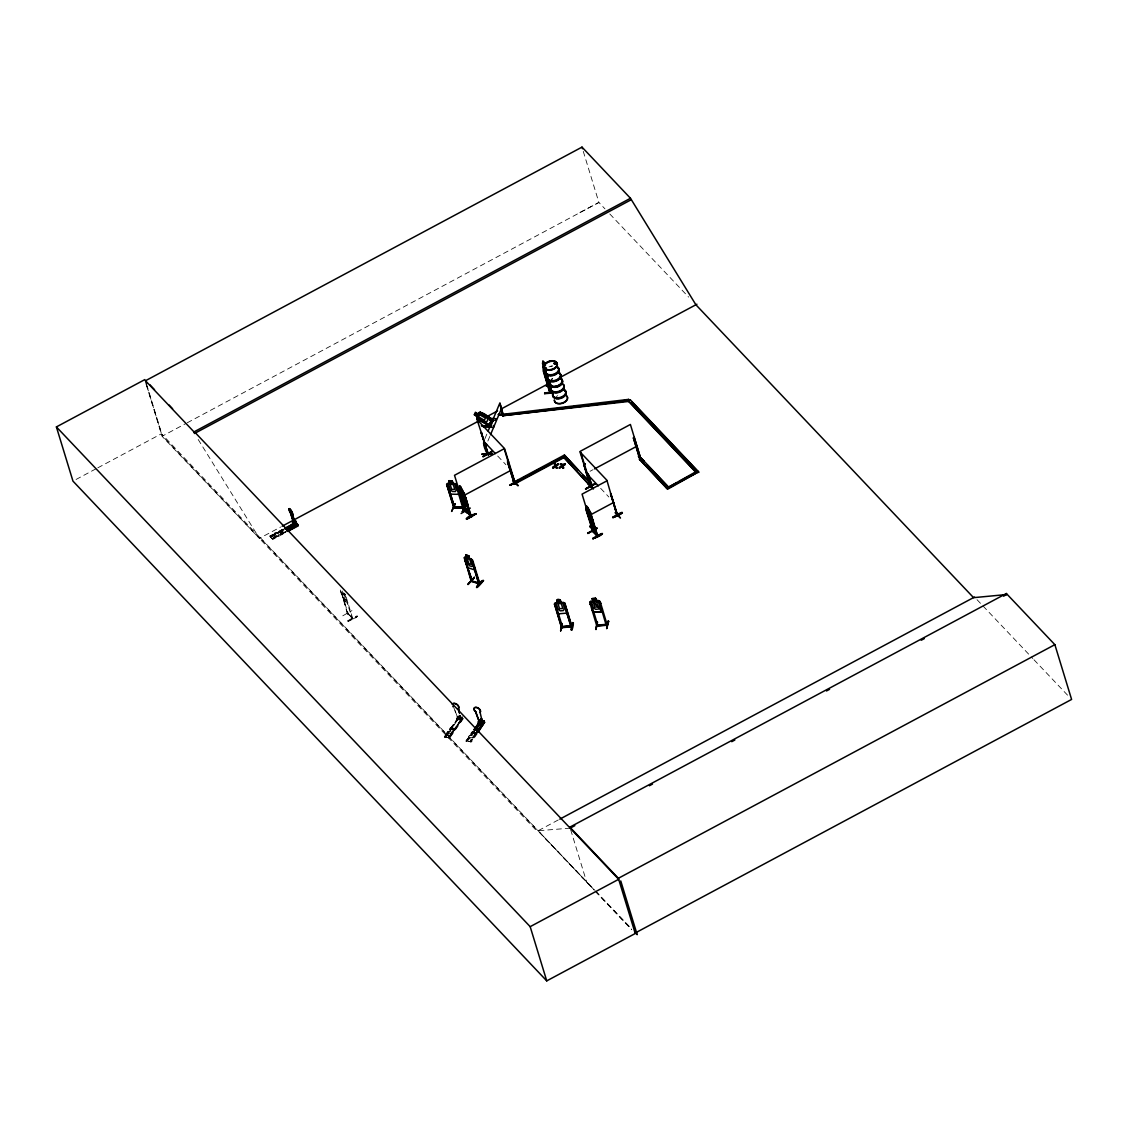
<?xml version="1.0" encoding="UTF-8"?>
<svg xmlns="http://www.w3.org/2000/svg" width="1128" height="1128" viewBox="0 0 1128 1128"><rect width="100%" height="100%" fill="white"/><g stroke="black" fill="none" stroke-linecap="round" stroke-linejoin="round"><path stroke-width="0.75" stroke-dasharray="5 3.75" d="M459.152 717.098L459.42 715.631L459.42 716.421M459.336 717.084L458.673 716.59L459.702 715.378M459.66 716.209L458.814 716.844L459.604 716.661M459.392 716.957L459.011 716.336M459.829 716.336L458.715 716.491L459.449 715.702M346.296 599.306L346.113 600.561L344.576 598.94L342.122 590.931M453.541 728.505C449.24 731.55 455.247 725.177 451.426 729.562M474.916 733.101L472.914 733.158L474.606 731.931M282.663 531.175C281.521 529.215 279.589 533.445 280.731 531.076M280.505 532.063C282.663 532.994 283.861 530.597 280.928 532.289M456.967 718.113L461.733 718.903M484.899 438.764L487.522 432.517M487.86 441.062L489.82 436.381M453.512 728.702L451.552 729.449M475.198 732.692L474.155 733.736L472.914 733.158M347.565 612.603L348.058 613.11M347.41 613.618L341.121 591.721L348.256 613.942L347.339 613.618L352.429 618.849L343.673 592.567M348.228 613.843L347.184 612.871M352.176 618.059L351.865 618.412M453.865 707.764L457.7 718.324L460.999 718.846L461.437 720.27L456.727 719.438L456.304 718.028L457.672 716.068L458.391 717.267L444.319 737.077L459.025 717.648L445.842 737.345L444.488 736.499L445.87 734.539L450.65 735.639L445.87 734.539M462.015 716.83L460.985 719.918L457.009 719.227L458.038 716.139M458.927 715.11L460.252 715.533L461.098 717.732L460.365 715.364L458.927 715.11L459.66 717.478M446.787 733.228C459.956 734.102 441.908 735.907 448.154 731.268L452.948 732.382L448.154 731.268M449.381 729.534C462.55 730.408 444.502 732.199 450.763 727.574L455.543 728.674L450.763 727.574M444.672 736.965L458.56 717.887M444.925 737.19L458.461 717.873M458.927 716.985L459.9 715.744M459.025 717.648L445.574 737.134M462.381 716.886L460.844 718.874L460.111 715.928M458.391 717.267L462.367 717.958L448.112 737.726L462.367 718.508L448.817 737.853M448.112 737.726L461.902 718.127M462.917 718.451L449.381 737.768M463.284 718.677L449.734 738.008L444.291 737.049M477.243 733.708L471.419 741.998L466.188 740.49L467.556 738.53L472.265 739.348L467.556 738.53M468.472 737.218C481.642 738.093 463.594 739.897 469.854 735.259L474.634 736.358L469.854 735.259M471.081 733.524C484.25 734.399 466.202 736.189 472.449 731.564L475.593 732.114M467.02 741.237L465.991 741.04L473.041 731.127M466.104 741.082L473.125 731.296M466.061 741.096L473.506 731.522M466.936 741.223L473.957 731.296M474.042 731.466L466.907 741.195M475.861 733.158L469.784 741.688L471.067 741.759M475.96 733.327L470.15 741.604M476.213 733.538L470.418 741.815L477.158 732.382M477.243 732.664L470.728 741.871L466.188 740.49M347.776 614.027L340.868 589.704M270.424 536.999L283.903 529.61M272.031 538.549L285.469 531.217M272.468 539.128L272.017 538.423M457.869 717.76L462.804 718.31L449.029 737.881L448.084 737.698M445.292 737.261L445.898 737.374M449 737.853L444.488 736.499M76.07 479.456L96.261 468.656M97.812 467.824L161.473 433.758L594.033 890.02M146.527 384.098L162.418 436.071L185.711 423.606M187.262 422.774L598.897 202.462L604.961 208.849M146.132 384.197L162.051 436.268L259.412 538.38L280.576 527.058M270.452 536.801L269.888 535.997L272.468 534.616L275.077 537.562L272.468 534.616M274.189 533.685C281.958 540.552 269.324 532.839 276.769 532.317L279.377 535.25L276.769 532.317M279.152 531.373L281.647 529.709L284.171 532.374M283.41 529.088L269.86 536.392L272.807 539.466L286.244 532.261M270.029 536.477L283.481 529.272M283.706 529.624L270.198 536.773L283.974 529.793M270.692 537.295L284.2 530.132M272.088 538.606L285.539 531.401M285.765 531.753L272.257 538.902L286.033 531.923M285.962 531.739L272.398 539.043L269.888 535.997M340.571 590.029C338.597 590.423 349.722 610.516 347.776 602.31M341.587 592.2L340.797 591.89M344.449 593.554L345.647 595.231L344.562 593.497M342.757 597.191L344.139 600.448L348.03 604.552M590.029 471.292L593.06 469.671M342.785 615.817L351.95 610.601M347.762 613.547L352.472 617.791M347.762 620.823C364.231 610.586 356.42 619.399 347.805 620.894M347.917 621.246L357.294 616.226M558.261 819.957L537.097 831.294L162.418 436.071M579.848 212.543L598.897 202.462L582.979 150.391M281.055 531.133L282.24 530.95M459.434 718.057L457.672 716.068M347.635 613.336L352.782 618.637L352.077 618.003M474.38 732.142L472.984 733.383M570.176 828.149L538.112 830.744L594.611 889.992M456.953 718.353L461.69 719.199M472.533 731.846L475.678 732.396M347.565 612.546L347.861 613.435M595.81 891.261L631.863 929.077M977.031 599.687L1032.797 658.512M1034.009 659.795L1069.175 696.878M609.811 213.968L688.616 297.087M600.646 488.325L608.838 496.983M497.688 456.022L505.88 464.666M345.619 596.458L345.281 596.627M279.067 531.091L281.591 533.755M260.427 537.83L593.892 889.569M595.105 890.852L631.468 929.218M595.246 891.303L631.609 929.669M357.548 616.522L348.171 621.542M198.19 439.469L259.412 538.38M352.697 618.539L345.605 595.203M455.063 710.64L457.813 718.183M570.697 829.827L586.757 882.35M343.941 593.455L345.464 598.432L342.898 593.483M347.1 612.828L347.339 613.618M146.908 386.129L161.473 433.758M460.21 715.772L460.943 718.733M550.704 366.544A6.923 4.357 -17 0 1 552.452 366.121M548.998 366.952A6.81 4.286 -17 0 1 552.339 365.839M551.169 379.53A6.796 4.272 -17 0 1 552.565 378.613M556.386 396.577A6.796 4.272 -17 0 1 557.782 395.66M552.565 378.712L551.127 379.657A6.838 4.3 -17 0 1 552.593 378.74"/><path stroke-width="1.5" d="M481.783 454.217L492.09 453.837M481.839 719.678L481.078 720.002M481.134 719.438L481.543 720.228L481.233 719.34M552.269 393.066L544.711 393.658M567.017 610.304L566.735 613.124L558.614 613.815L556.64 611.179M481.148 720.947L481.247 720.143M487.169 453.555L487.451 452.751L487.24 453.964L487.846 453.442L488.509 454.739L477.003 419.531L503.934 447.929L514.65 482.84L514.692 481.783M503.567 414.441L502.862 415.315L503.159 414.385M464.087 498.83L463.932 500.818L464.44 501.311L464.609 499.774L466.823 503.68L464.792 499.521M502.848 415.696L628.465 400.778L630.284 399.805L628.677 401.455L502.848 415.696L503.032 414.3L628.649 399.382L628.677 401.455L695.99 472.477M503.046 416.373L503.285 414.794M628.677 401.455L628.649 399.382M452.948 483.616L452.159 480.866L449 480.88L449.861 483.475L448.45 484.321L449.973 489.298L452.3 491.47L455.43 491.54L456.445 489.439L454.922 484.462L452.977 483.531L456.671 484.546L463.848 508.108C458.504 505.894 469.333 510.603 467.02 513.043L461.916 507.699L462.607 507.318M462.325 507.431L467.443 512.676M587.759 483.672L593.384 488.706L588.139 482.953L593.384 488.706M295.79 521.418L295.888 522.377L295.48 521.601M591.34 516.85L591.157 518.119C587.251 514.735 583.303 497.081 589.817 511.872L597.459 536.392L592.468 531.203M468.007 584.431L474.352 577.324M464.722 496.87L466.033 503.102L464.426 501.509L460.464 488.551M549.618 381.349L551.155 386.354L549.844 392.868L543.287 371.126L543.781 370.435L550.267 392.84L543.118 369.505L544.105 362.243L543.724 363.963L542.892 361.129L542.497 363.512L546.685 376.837M543.076 362.116L543.09 364.443L543.358 363.004M543.076 367.784L543.386 366.163M543.696 367.051L544.105 364.837M546.276 371.944L545.867 374.172L543.428 366.163M547.024 374.383L546.248 378.571L547.066 374.524M544.725 393.742L544.655 392.882L552.198 392.206M549.815 392.812L551.098 385.818M550.083 391.952L551.056 387.242M550.957 389.216L550.351 392.685M590.705 601.365C587.406 603.565 597.276 599.109 598.771 600.702L600.166 601.562L607.273 625.25L607.174 624.108L607.442 624.926L606.215 625.279L599.744 603.339L600.702 603.254L599.744 603.339M592.947 601.224L592.129 598.559L595.598 598.249L596.402 600.914M591.326 604.086L590.311 604.425L591.326 604.086L598.009 626.012L597.812 624.968L596.641 625.067M592.27 598.63L593.074 601.379L591.622 602.338L593.145 607.315L595.528 609.303L598.771 609.021L599.842 606.737L598.319 601.746L596.317 601.012L595.598 598.249M593.948 612.264L591.96 609.571L593.948 612.264L602.084 611.461L602.338 608.796M598.771 600.702L600.04 601.689M595.951 629.17L597.389 621.923M597.05 626.125L597.925 625.744M597.685 624.954L596.853 626.139L589.775 602.408M597.812 624.968L607.146 624.39M602.07 611.545L593.948 612.137L601.971 611.39M606.427 625.307L606.046 624.715M608.711 621.359L606.695 628.691L608.203 621.345M560.151 599.997L560.968 602.676L564.832 603.156L572.023 626.815L561.532 627.69L554.44 604.016L555.371 602.972C560.404 604.213 553.608 597.502 560.264 599.828L561.067 602.578L562.985 603.339L564.508 608.316L563.436 610.586L560.207 610.868L557.824 608.88L556.301 603.889L557.754 602.86M555.371 602.972L563.422 602.38L564.705 603.283M555.991 605.637L554.99 605.962L555.991 605.637L562.675 627.563L561.265 626.858M558.614 613.815L556.753 611.15M564.367 605.186L565.368 604.848L564.367 605.186L571.177 626.519M560.672 631.06L562.181 623.784M560.588 630.721L562.096 623.46M562.308 626.844C561.462 626.294 562.266 626.082 562.449 627.619M562.491 626.519L570.838 625.786M570.853 626.139L571.868 625.73L562.562 626.745M571.276 629.861C572.093 619.187 575.026 621.359 571.91 630.228L571.191 629.833L572.869 622.896M464.666 559.601L472.378 581.287L464.891 559.375L471.194 581.301L479.569 583.994M472.223 562.054L473.21 562.068L472.223 562.054L478.751 583.754L478.991 582.668L479.64 584.036L471.476 559.262C462.691 555.188 463.509 556.753 466.654 564.818M486.718 453.414C488.311 455.148 483.418 447.492 483.602 443.05L484.222 442.387L483.602 443.05M502.905 415.442L503.159 414.864M545.332 368.56L545.726 367.869M545.825 368.56L546.474 368.179M554.384 363.131L554.609 364.104M555.949 363.526L554.454 363.047L554.976 363.865M554.624 363.963L556.062 363.019M465.765 508.939L464.651 509.236L465.949 509.08M515.284 483.39L504.554 448.521L454.514 475.297L465.173 510.152L466.118 509.644L464.905 510.025M507.727 462.142L508.573 461.69L507.558 461.958L514.227 483.531M515.129 483.136L514.086 483.658L515.299 483.32M590.931 485.308L591.551 484.927M294.337 522.476L295.86 522.349M294.831 522.913L294.408 522.208M296.199 522.208L295.466 521.728M592.256 528.059L593.018 528.186M617.129 515.581L610.601 493.585M499.662 404.684C500.606 402.202 501.227 414.498 502.947 415.597M481.783 454.288L492.175 454.048M498.35 414.709L503.483 414.667L498.505 414.3M487.352 453.808L488.269 453.949M474.338 414.723L475.396 412.256L478.568 414.145L480.105 413.539L485.886 416.824L487.86 419.419L486.915 421.661L483.94 421.463L474.338 414.723L477.581 416.458M448.154 485.985L447.125 486.21L448.154 485.985L454.626 507.938L453.823 507.967L446.617 484.321L449.677 483.461M447.548 483.334L455.317 483.588L456.572 484.589L463.749 508.108L453.752 507.896M477.496 416.415L476.749 418.121L477.539 419.503L489.284 425.157L477.666 419.39L476.918 418.065L479.231 412.552C483.743 412.03 488.184 416.754 491.639 419.531L489.242 425.228M478.512 414.216L479.146 412.453L480.599 412.228M489.524 425.82L477.398 418.953L477.764 418.262L491.399 425.989L481.318 425.764L491.047 425.369L493.683 419.08L489.03 418.981M493.472 420.843L479.837 413.116L480.19 412.439L493.838 420.166M448.817 491.498L450.777 494.163L458.631 494.332L458.884 491.625M456.304 486.154L457.221 486.168L456.304 486.154L462.847 508.108M455.233 504.103L451.637 511.351M451.609 511.407L455.092 503.652M489.157 425.115L491.596 419.588L488.903 416.951M488.17 430.952L499.93 402.865L503.412 415.456M485.251 447.308L486.563 444.178M490.483 434.816L501.593 408.28M462.72 508.079L462.55 507.36M463.608 507.064C433.631 507.389 486.041 507.403 453.752 507.642M462.945 511.647L462.367 511.647C472.872 488.635 455.966 527.58 465.385 503.906M462.494 511.59L465.511 504.258M464.059 494.022L470.898 516.398L465.413 510.392L466.174 511.054M470.066 515.031C479.301 523.336 450.1 496.954 470.503 514.904M487.733 454.062L488.452 454.683L481.036 432.701L481.825 432.997M590.254 486.972L583.994 465.004L591.142 487.226L590.212 486.901L590.959 486.647M617.636 515.101C616.24 512.309 617.101 516.229 617.369 514.622M597.431 535.687L596.656 535.01M597.502 535.377L592.806 531.105L597.332 535.631M592.792 530.95L597.784 536.054M554.525 363.033L554.243 363.907M556.048 363.343L555.3 363.808M589.958 526.268L595.119 531.598L589.789 526.353M498.364 414.596L508.531 414.611M459.392 712.966L458.405 708.398A3.652 2.2 35 0 0 456.854 704.267A3.652 2.2 35 0 0 452.469 704.267M475.551 711.754L475.663 711.613A3.652 2.2 35 0 1 474.479 707.778A3.652 2.2 35 0 1 478.921 708.553A3.652 2.2 35 0 1 480.091 712.388L482.53 722.865L479.4 722.315L475.551 711.754A3.652 2.2 35 0 1 474.38 707.919A3.652 2.2 35 0 1 478.822 708.694A3.652 2.2 35 0 1 479.992 712.529L480.091 712.388M479.738 720.129L478.709 723.217L482.685 723.908L482.333 722.78L484.067 720.877L482.699 722.836L483.136 724.246L478.427 723.429L477.99 722.019L479.372 720.059M474 729.745L478.836 722.851M474 729.901L480.077 721.257M481.275 720.454L481.6 719.396M475.325 728.759L480.274 721.864M482.657 721.892L482.065 719.354L480.627 719.1M474.916 729.915L480.443 721.878M475.015 730.084L479.851 723.175M476.58 732.044L483.602 722.117L484.603 722.442M476.834 731.931L484.053 721.948L483.715 720.82M478.145 730.775L484.011 722.526M477.271 732.185L484.518 722.272L484.067 720.877M477.496 732.213L484.518 722.272L478.103 732.326M480.19 412.439L493.669 420.391M479.837 413.116L493.655 420.617M459.068 489.552L466.555 511.59L458.842 487.691M487.338 453.569L488.142 454.203M592.383 531.119L592.496 530.104L593.3 531.485L585.714 507.529L586.504 507.092L585.714 507.529M593.3 531.485L585.784 507.628M589.874 602.578L590.762 601.576M554.426 604.086L555.455 603.057M571.769 626.026L571.826 626.872L564.719 603.198M458.913 487.789L464.116 492.781L471.222 516.229L466.019 511.054M466.865 557.599L466.047 554.934L468.839 555.836L469.586 558.571L471.25 559.897L472.773 564.874L472.04 566.566L469.431 565.72L467.387 563.14L465.864 558.163L466.992 557.711M468.769 555.907L469.516 558.642M471.49 559.192L472.731 560.362L479.823 583.655M466.484 564.874L468.261 567.835L474.803 569.964L474.916 567.511M471.321 580.243L472.139 580.539L471.194 580.229M468.106 584.53L474.394 577.296L467.965 584.078M471.983 581.005L478.808 582.908M478.582 583.148L479.696 582.936L478.667 583.007M478.765 583.712L472.449 561.814M483.489 580.638C470.771 596.543 478.554 580.004 483.503 580.652M465.751 497.688L467.937 504.851L463.594 501.213M593.116 528.835L592.764 527.777M617.157 515.609L606.892 480.232L579.961 451.834L591.128 487.056M297.425 524.816L298.201 525.874L287.682 531.415M297.877 525.535L297.27 523.73L294.69 525.112L295.028 526.24L297.609 524.858L295.395 522.349M545.402 368.264L546.093 368.405M554.271 363.216L555.695 362.737M554.638 363.075L555.568 363.413L555.089 362.722M550.986 385.282L546.079 385.621L551.042 385.254M464.398 557.782L465.131 557.119M454.542 507.121L453.597 507.149M607.005 624.433L596.811 625.335M607.245 625.222L596.952 626.096M561.561 627.408L571.966 626.505M570.937 626.618L564.423 604.932M557.74 463.721L555.935 465.667L558.656 464.186L557.866 464.172M563.662 468.19L562.787 466.202L565.269 464.327L564.352 463.862C560.038 464.116 565.114 468.219 562.83 468.176L562.026 466.146L559.403 468.106L562.026 466.146M565.269 464.327L562.787 466.202M552.649 467.514C554.793 464.764 556.978 466.132 553.566 467.979L552.649 467.514L555.413 466.019L554.313 463.65L555.935 465.667M552.79 467.965L555.314 466.075L557.035 468.064L556.076 467.584M558.656 464.186L556.16 466.061L558.515 463.735M559.276 467.655L561.8 465.751L560.94 463.791L562.548 465.808L565.128 463.876M559.403 468.106L561.8 465.751M465.074 509.884L466.09 509.715M590.607 485.082L591.791 485.026M640.972 459.392L640.154 459.843L641 459.42L634.246 437.452L633.4 437.904L640.112 459.829L633.4 437.904M453.512 506.853L454.64 506.839L454.781 507.91L448.042 486.238M460.182 490.497L460.534 492.682L460.182 490.497L464.341 494.445L465.638 497.744M462.748 499.718L463.594 501.142M464.666 502.439L467.232 506.613M465.385 498.985L462.339 491.032L460.732 489.439L465.582 505.048M466.907 503.962L467.218 506.81L466.414 503.934M466.019 511.703L458.941 487.634L460.365 488.607L459.561 485.731L463.27 491.286M461.183 487.507L459.463 485.787M461.028 494.854C460.816 496.376 468.134 505.894 466.231 499.859M466.301 499.93L463.96 492.809M470.305 508.079L461.098 513.536M475.692 513.663C459.279 525.366 467.782 514.269 475.988 514.03M475.748 513.762L466.47 518.894M475.96 513.987L466.71 519.148M610.502 493.979L617.735 515.623M589.775 526.409L595.119 531.598M615.409 512.704L620.485 518.006L615.197 512.746M483.01 456.629L492.386 451.595M483.094 456.769L492.287 451.256L482.939 456.318M507.501 460.633L515.158 483.475M458.363 488.283L459.392 488.015L458.363 488.283L465.328 510.152M512.662 480.584L517.837 485.759M510.025 484.871L519.345 479.767L510.138 485.28L518.429 481.219M518.147 480.866L510.138 485.28L518.203 480.965M585.051 463.777L584.205 464.228L585.235 463.96M633.583 438.087L634.246 437.452M584.459 465.483L583.669 465.187M638.533 456.375L644.102 461.507M591.58 484.955L590.677 485.364M590.536 485.9L590.776 486.69L563.549 457.051L590.691 486.14M639.872 459.04L640.76 458.631M594.949 483.743L585.46 488.917L594.921 483.743M640.972 459.082L640.211 459.773M585.672 489.129L595.02 484.067M612.631 517.315C629.043 507.008 621.26 515.863 612.673 517.385M622.148 512.676L612.786 517.738L622.402 512.986M635.106 933.053L1071.6 699.43L1054.863 644.666L1006.359 593.511L569.866 827.134L618.37 878.289L635.247 933.505L546.742 980.881L72.968 481.12L56.4 426.92L144.906 379.558M146.527 384.098L145.498 380.742L581.992 147.119L630.481 198.274L695.891 304.772L973.577 597.671L1006.669 594.526L1006.359 593.511M145.498 380.742L193.988 431.897L630.481 198.274M630.961 199.867L194.481 433.476L193.988 431.897M290.206 512.606A3.652 0.846 61.8 0 1 289.022 508.784A3.652 0.846 61.8 0 1 291.405 511.294A3.652 0.846 61.8 0 1 292.575 515.115L295.423 525.197L293.745 523.434L290.389 512.507A3.652 0.846 61.8 0 1 289.219 508.672A3.652 0.846 61.8 0 1 291.602 511.181A3.652 0.846 61.8 0 1 292.772 515.017L295.621 525.098L293.943 523.321L290.389 512.507M282.127 526.226L480.486 420.053M486.69 416.74L497.533 410.93M500.635 409.267L550.224 382.73M561.067 376.921L696.921 304.222M295.931 523.448L295.437 520.953L296.932 524.139L295.776 521.432M292.349 522.659C298.708 520.389 290.925 521.742 292.786 524.069L295.31 526.734L294.69 525.112M284.806 528.397L295.48 522.616M284.975 528.482L293.943 523.674M285.144 528.778L294.168 524.026M285.299 528.905L295.86 523.209M285.469 528.99L296.156 523.336L295.437 520.953M285.638 529.286L294.662 524.534M294.887 525.324L297.27 523.73M286.85 530.527L294.436 526.423M287.034 530.611L294.507 526.607M287.203 530.907L296.227 526.156M287.344 531.048L297.919 525.338L294.93 521.277M287.527 531.119L297.665 525.31M461.14 496.983L511.181 470.193M583.148 475.283L592.51 485.167L564.395 455.049L514.368 481.825L515.552 483.531L565.579 456.755L565.382 456.079L515.341 482.854M523.66 477.637L526.691 476.016M529.737 474.38L543.372 467.091M550.957 463.03L558.543 458.969M594.569 468.867L637.024 446.138M630.284 399.805L698.599 471.856L667.536 489.27L639.407 459.152L641.24 458.179L668.171 486.577M590.48 485.463L592.299 484.49M639.618 459.829L641.437 458.856L643.792 461.324M607.076 480.768L582.062 494.149L592.722 529.004M586.01 507.205L590.691 512.789L597.727 536.082M587.815 507.473L589.775 511.393M585.841 509.447L592.919 531.612M589.874 511.28L590.691 512.789M587.801 514.749C594.526 524.675 595.936 526.79 587.899 514.692M596.909 535.969L590.325 514.185L591.114 514.481M590.155 515.045L613.702 502.439M593.074 522.109L592.877 519.938M669.524 486.633L676.969 482.657M679.944 481.064L694.834 473.097M639.407 459.152L667.325 488.593L698.599 471.856M592.595 530.16L592.947 530.95M587.815 533.375L597.206 528.355M587.885 533.502L597.107 528.017L587.73 533.05M592.792 538.366C609.303 528.115 601.421 536.97 592.849 538.451M559.812 819.139L974.536 597.05M574.843 825.654L570.176 828.149L569.866 827.134M649.404 785.751L652.506 784.087M731.734 741.688L734.836 740.024M826.486 690.971L829.588 689.307M921.238 640.253L924.34 638.589M1003.567 596.19L1006.669 594.526M618.37 878.289L1054.863 644.666M56.4 426.92L530.174 926.666L618.68 879.304L195.496 432.926M595.979 629.565L597.445 621.895L596.007 629.156M640.732 458.292L639.928 459.265M640.112 458.983L640.634 458.349M640.873 459.138L630.397 424.466L580.356 451.242L591.142 486.069M514.41 483.827L507.558 461.958M617.51 515.383L610.925 493.754M592.933 528.581L589.775 518.161M464.369 557.641L471.532 580.99M472.012 581.554L471.433 580.215M503.187 415.217L499.93 404.021M597.121 625.758L607.231 624.912M606.103 624.179L607.104 624.08M606.342 624.968L606.258 624.151M470.658 515.609L470.602 514.904M597.769 626.096L597.544 625.279M513.169 480.288L518.288 485.576M643.496 461.352L638.363 456.079M454.006 507.572L446.66 484.25M506.726 414.554L511.957 413.934M517.188 413.313L520.685 412.904M525.916 412.284L529.399 411.861M534.644 411.241L539.875 410.62M545.106 410L548.603 409.591M553.834 408.971L559.065 408.35M564.296 407.716L567.793 407.307M573.024 406.686L576.507 406.277M583.486 405.445L586.983 405.022M592.214 404.402L595.711 403.993M602.69 403.161L606.173 402.752M611.404 402.132L614.901 401.709M620.132 401.089L628.86 400.059M546.192 385.945L550.845 385.508L551.056 386.284M552.297 392.6L544.754 393.277L552.339 392.657M592.256 598.714L595.485 598.432M608.725 621.373L607.992 620.978L606.624 628.24M590.705 601.379L592.426 601.224L602.14 610.854L592.426 601.238M573.419 622.966L572.7 622.557M570.923 625.772L571.755 625.744M489.496 418.403L494.36 418.502M489.439 420.307L492.541 420.363M483.404 427.117L493.556 427.343M560.94 463.791L561.758 463.805M563.521 467.739L562.83 468.176M480.5 719.269L481.938 719.523M482.699 722.836L479.499 722.174L475.663 711.613M543.992 362.243L545.43 365.204M544.02 362.37L545.416 365.303M466.104 555.131L468.712 555.963M471.518 581.047L479.837 583.712M477.581 418.502L491.23 426.229M480.556 412.397L488.805 417.092M470.743 516.314L461.155 487.536M514.551 482.84L509.475 467.048M465.399 504.019L466.71 505.936M465.511 505.062L467.316 506.754M461.098 487.634L460.069 486.619L461.366 488.523M462.55 497.984L466.513 501.932M638.956 456.205L644.13 461.535M462.24 507.092L467.542 512.761M635.473 932.856L637.179 934.661L620.752 880.912M631.694 401.751L698.796 472.533M628.465 400.778L695.793 471.8M647.303 465.032L668.368 487.254M586.602 473.506L598.305 485.858M578.467 470.348L564.395 455.049M587.759 507.6L586.757 506.557L588.026 508.488M585.954 507.374L587.068 508.531M483.644 441.203L495.347 453.555M514.565 482.502L515.552 483.531M295.212 521.08L296.171 521.77M292.899 523.998L295.028 526.24M149.728 384.634L154.536 389.724M169.003 404.966L172.612 408.787M545.303 376.555L546.361 378.557M462.593 495.22L463.96 498.322M556.034 465.61L557.035 468.064M561.081 464.242L561.927 466.202M555.554 466.47L556.217 468.035M697.823 471.49L697.612 470.813L666.549 488.227M581.992 147.119L582.471 148.713M588.181 473.605L591.862 485.632M588.492 475.029L591.819 485.745M590.649 514.001L597.389 535.715M543.005 361.115L545.628 369.815M586.334 506.909L587.321 510.124M555.145 463.664L554.313 463.65M596.881 624.968L597.107 625.8M556.795 600.11L557.74 602.944M554.567 604.044L561.673 627.394M495.982 418.53L496.165 420.391L495.756 419.066M493.387 425.425L493.796 426.751M481.36 432.517L488.184 454.908M483.602 441.88L487.62 454.485M461.352 494.445L466.019 509.701M466.301 510.631L466.555 511.59M453.061 483.447L452.243 480.782L448.902 480.711L449.818 483.545M466.047 554.934L466.921 557.796M482.065 719.354L482.784 721.723M530.174 926.666L546.742 980.881M458.405 708.398L459.491 712.825M592.82 519.867L593.173 522.053M452.356 704.408A3.652 2.2 35 0 1 456.741 704.422A3.652 2.2 35 0 1 458.292 708.539M453.301 706.974A3.652 2.2 35 0 1 452.779 706.255M559.107 373.382A6.81 4.286 -17 0 1 556.64 380.954A6.81 4.286 -17 0 1 547.658 378.303M559.079 372.973A6.923 4.357 -17 0 1 555.723 380.982A6.923 4.357 -17 0 1 547.729 376.766M561.617 378.923A6.838 4.3 -17 0 1 556.428 386.34A6.838 4.3 -17 0 1 549.378 381.927M561.547 378.825A6.796 4.272 -17 0 1 556.386 386.185A6.796 4.272 -17 0 1 549.378 381.8M560.63 378.402A6.796 4.272 -17 0 1 557.331 386.269A6.796 4.272 -17 0 1 549.477 382.138M558.275 367.756A6.923 4.357 -17 0 1 553.03 375.257A6.923 4.357 -17 0 1 545.896 370.788M558.797 372.381A6.81 4.286 -17 0 1 555.498 380.263A6.81 4.286 -17 0 1 547.63 376.118M557.274 367.404A6.81 4.286 -17 0 1 557.401 373.326A6.81 4.286 -17 0 1 548.49 375.511A6.81 4.286 -17 0 1 546.812 369.97M558.98 372.663A6.923 4.357 -17 0 1 555.625 380.672A6.923 4.357 -17 0 1 547.63 376.47M558.191 367.446A6.923 4.357 -17 0 1 552.931 374.947A6.923 4.357 -17 0 1 545.797 370.477M557.993 367.15A6.81 4.286 -17 0 1 552.819 374.524A6.81 4.286 -17 0 1 545.797 370.139M564.324 390.429A6.81 4.286 -17 0 1 561.025 398.325A6.81 4.286 -17 0 1 553.143 394.18M564.296 390.02A6.923 4.357 -17 0 1 560.94 398.029A6.923 4.357 -17 0 1 552.931 393.827M566.848 396.196A6.796 4.272 -17 0 1 562.548 403.316A6.796 4.272 -17 0 1 554.412 400.369M566.749 395.843A6.796 4.272 -17 0 1 562.449 402.978A6.796 4.272 -17 0 1 554.299 400.017M563.492 384.803A6.923 4.357 -17 0 1 558.247 392.304A6.923 4.357 -17 0 1 551.113 387.849M565.029 390.175A6.81 4.286 -17 0 1 559.855 397.564A6.81 4.286 -17 0 1 552.833 393.164M563.506 385.198A6.81 4.286 -17 0 1 559.192 392.332A6.81 4.286 -17 0 1 551.042 389.371M564.197 389.71A6.923 4.357 -17 0 1 560.842 397.733A6.923 4.357 -17 0 1 552.847 393.517M563.394 384.493A6.923 4.357 -17 0 1 558.149 391.994A6.923 4.357 -17 0 1 551.014 387.538M562.181 383.449A6.81 4.286 -17 0 1 558.882 391.331A6.81 4.286 -17 0 1 551.014 387.186M475.819 413.088L475.212 414.526L476.242 415.118L476.848 413.666L475.819 413.088M479.597 414.737L478.653 416.979L484.434 420.265L485.378 418.023L479.597 414.737M480.204 723.415L475.269 730.295L480.218 723.4M483.052 580.412L476.608 587.279L483.08 580.455M602.324 533.727L592.961 538.789L602.324 533.727M595.062 598.841L592.99 599.024L593.257 599.913L595.33 599.729L595.062 598.841M596.585 601.901L593.356 602.183L594.879 607.174L598.108 606.878L596.585 601.901M559.728 600.42L557.655 600.589L557.923 601.478L560.01 601.309L559.728 600.42M561.265 603.48L558.036 603.748L559.558 608.725L562.787 608.457L561.265 603.48M451.736 481.303L449.734 481.261L450.001 482.149L452.018 482.192L451.736 481.303M453.244 484.42L450.128 484.363L451.651 489.34L454.767 489.397L453.244 484.42M468.444 556.189L466.781 555.653L468.712 557.077L468.444 556.189M469.868 559.446L467.26 558.614L468.783 563.591L471.391 564.423L469.868 559.446M463.862 495.996L462.254 494.402L463.862 496.024M464.51 498.125L462.903 496.531L464.51 498.153M588.985 510.998L587.434 509.377L588.957 514.354L590.508 515.975L588.985 510.998M547.136 369.617A6.796 4.272 -17 0 0 557.232 364.217A6.796 4.272 -17 0 0 547.475 361.947A6.796 4.272 -17 0 0 547.136 369.617M547.291 370.125A6.796 4.272 -17 0 0 557.387 364.725A6.796 4.272 -17 0 0 547.63 362.469A6.796 4.272 -17 0 0 547.291 370.125M547.179 369.843A6.838 4.3 -17 0 0 557.331 364.4A6.838 4.3 -17 0 0 547.517 362.13A6.838 4.3 -17 0 0 547.179 369.843M557.514 386.834A6.796 4.272 -17 0 0 560.799 378.952A6.796 4.272 -17 0 1 557.5 386.805A6.796 4.272 -17 0 1 549.646 382.688A6.796 4.272 -17 0 0 557.5 386.805"/></g></svg>
